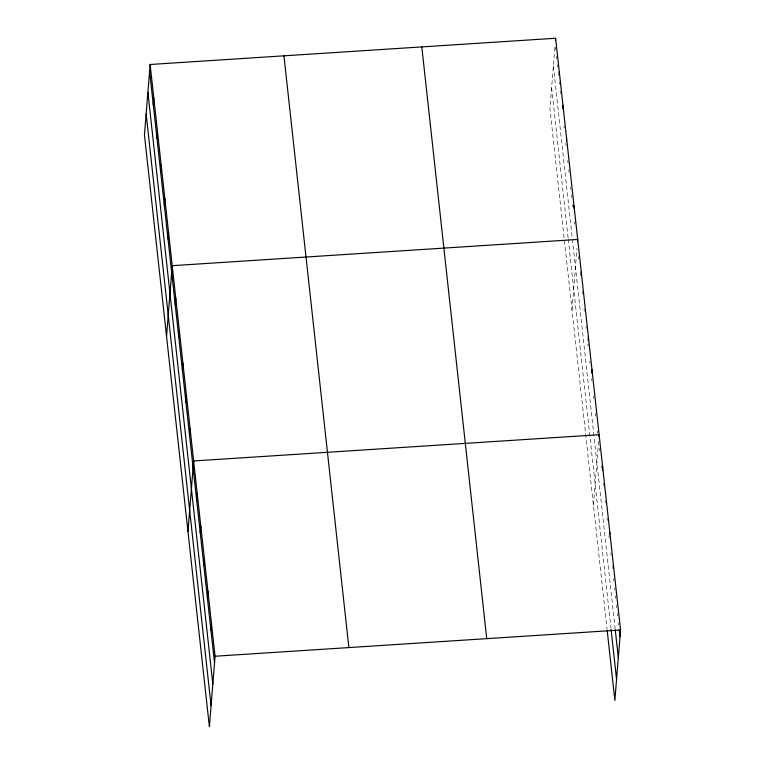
<?xml version="1.0" encoding="UTF-8"?>
<svg xmlns="http://www.w3.org/2000/svg" width="765" height="765" viewBox="0 0 765 765"><rect width="100%" height="100%" fill="white"/><g stroke="black" fill="none" stroke-linecap="round" stroke-linejoin="round"><path stroke-width="0.57" stroke-dasharray="3.83 2.87" d="M554.883 47.306L549.93 108.764L607.094 629.605M572.01 309.959L576.953 248.501M593.439 505.235L598.574 441.434M555.323 47.287L555.572 49.601M556.337 56.534L556.595 58.848M557.226 64.623L557.475 66.938M559.129 81.97L559.378 84.284M560.143 91.226L560.401 93.531M563.948 125.909L564.207 128.224M565.851 143.256L566.11 145.57M567.754 160.602L568.013 162.907M568.768 169.849L569.026 172.163M570.671 187.196L570.929 189.51M571.56 195.285L571.818 197.6M572.574 204.532L572.832 206.846M574.477 221.879L574.735 224.193M578.292 256.629L578.55 258.953M582.117 291.494L582.375 293.817M584.03 308.926L584.288 311.25M585.952 326.368L586.2 328.692M587.864 343.801L588.113 346.124M589.777 361.233L590.025 363.557M591.689 378.675L591.938 380.999M593.602 396.107L593.86 398.431M595.514 413.54L595.772 415.864M597.427 430.972L597.685 433.306M599.339 448.414L599.597 450.738M601.252 465.847L601.51 468.17M603.164 483.279L603.422 485.603M605.077 500.721L605.335 503.045M606.989 518.154L607.247 520.477M608.911 535.586L609.16 537.91M610.824 553.019L611.072 555.352M613.626 578.598L613.884 580.922M614.649 587.893L614.907 590.217M615.538 596.031L615.796 598.354M616.561 605.325L616.819 607.649M617.451 613.463L617.709 615.787M618.474 622.767L618.732 625.091M553.372 66.02L615.117 628.706M551.632 87.717L568.127 238.03M568.252 239.187L610.958 628.314"/><path stroke-width="1.15" d="M150.131 64.49L144.451 135.013L209.39 726.75L215.07 656.236L150.131 64.49L555.61 38.25L620.549 629.987L614.869 700.51L607.219 630.771M153.268 104.748L153.813 98.025M156.949 138.274L157.485 131.551M160.631 171.809L161.166 165.087M164.303 205.336L164.848 198.623M167.984 238.871L168.53 232.149M166.531 336.198L172.211 265.685L577.69 239.445L577.508 241.683M175.242 304.948L175.778 298.226M178.809 337.499L179.354 330.776M182.386 370.04L182.921 363.318M185.952 402.591L186.497 395.868M189.519 435.132L190.064 428.41M187.961 531.474L193.641 460.96L599.119 434.721L598.938 436.958M196.662 500.224L197.207 493.502M200.239 532.775L200.784 526.052M203.806 565.316L204.351 558.593M207.382 597.857L207.927 591.144M210.949 630.408L211.494 623.685M555.428 40.488L555.61 38.25M559.014 75.142L559.292 71.786M562.696 108.678L562.964 105.312M566.463 141.085L566.645 138.847M573.827 208.147L574.008 205.909M580.989 275.352L581.257 271.986M588.132 340.444L588.4 337.078M591.699 372.985L591.976 369.629M602.418 470.618L602.686 467.262M609.648 534.592L609.829 532.354M613.128 568.261L613.406 564.895M215.07 656.236L620.549 629.987M619.239 629.738L620.004 636.71M615.251 629.872L618.311 657.766M611.082 629.471L616.561 679.454M421.802 46.914L486.741 638.651M283.939 55.835L348.878 647.573M149.586 71.212L214.525 662.949M147.894 92.269L212.833 684.006M146.153 113.956L211.083 705.693"/></g></svg>
